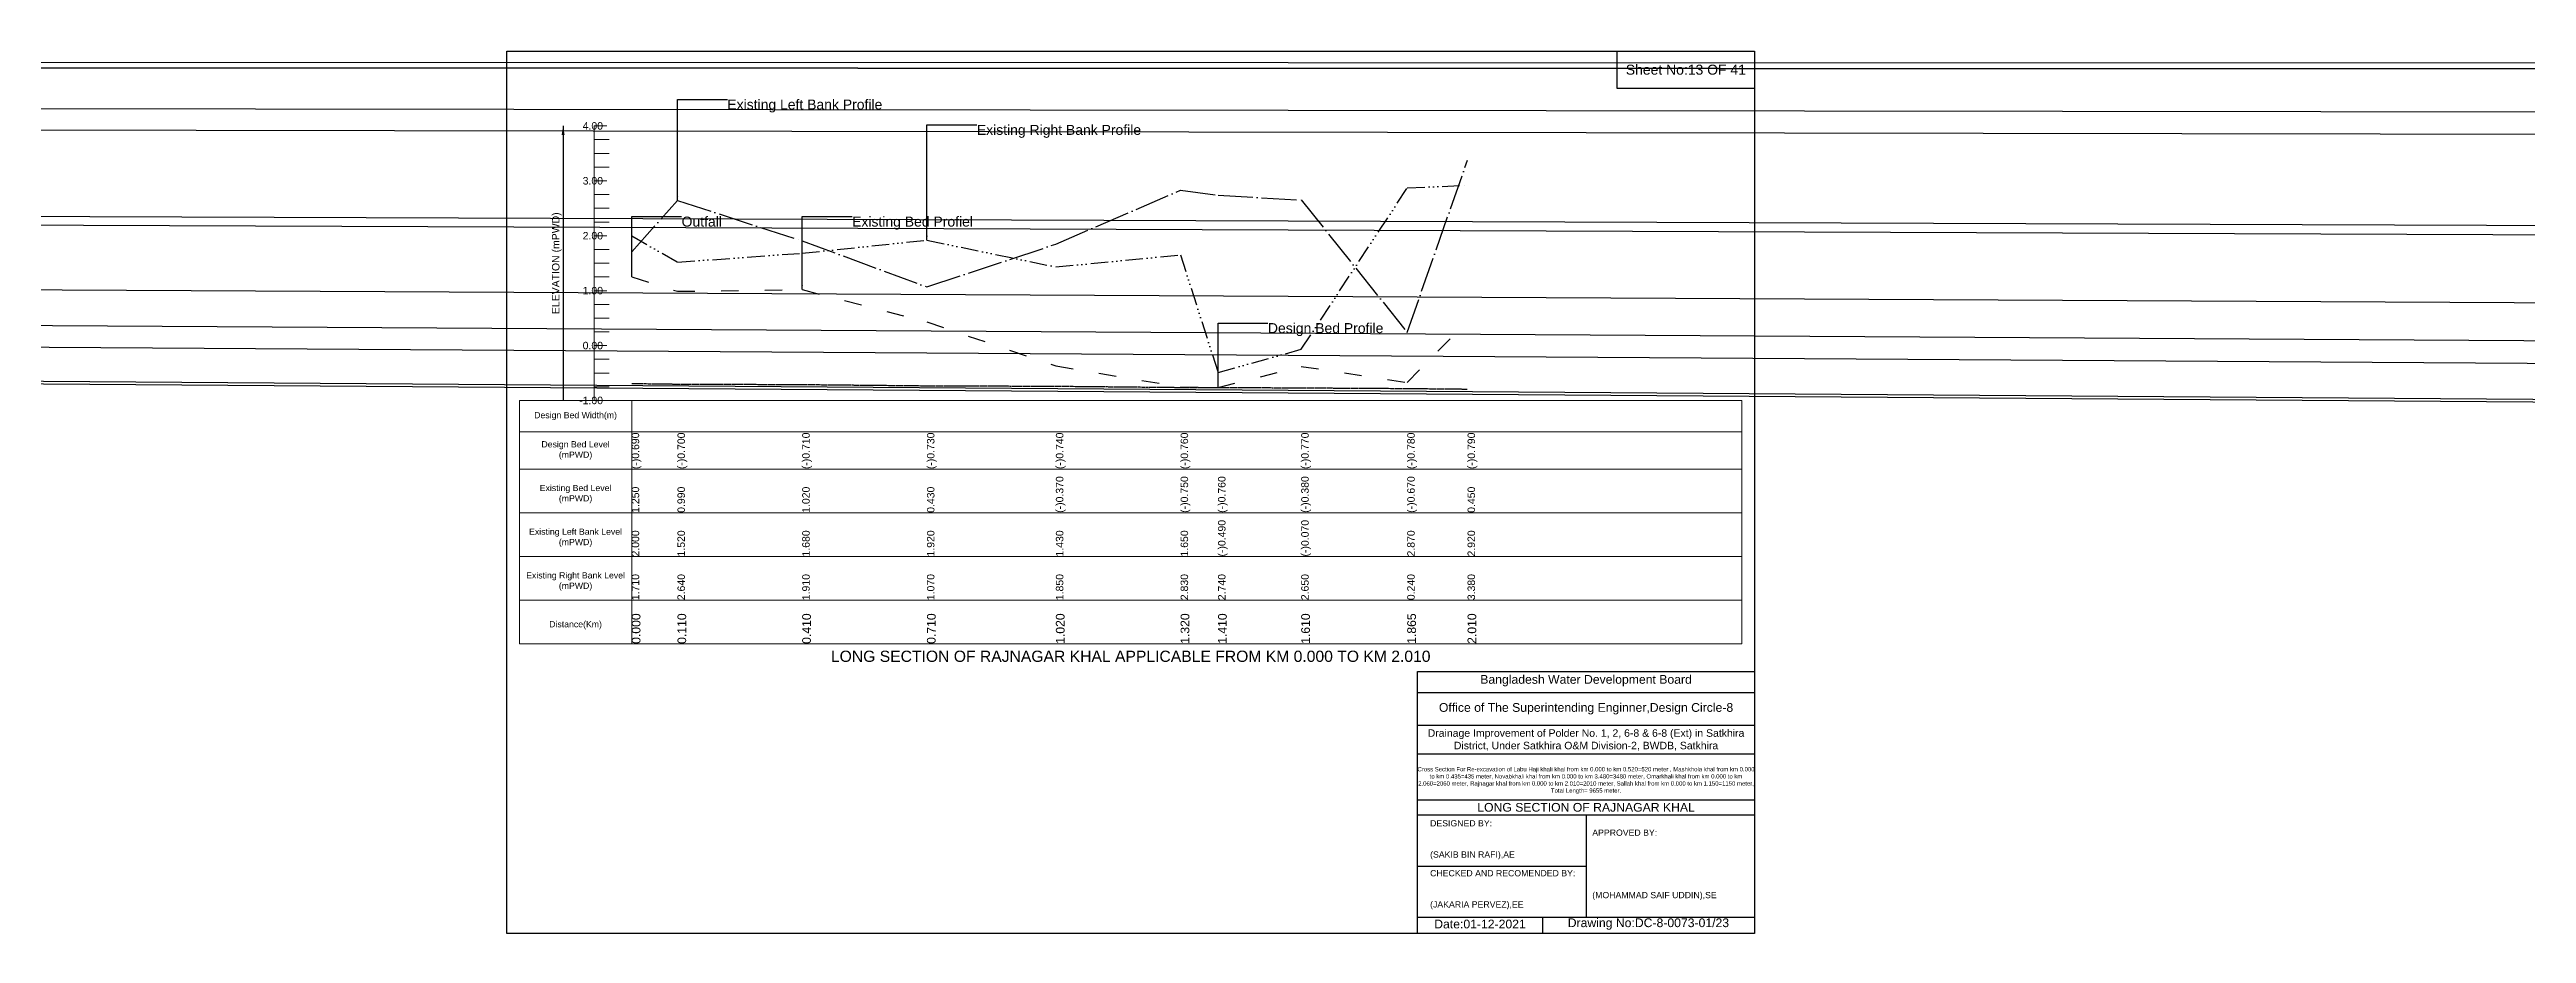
# Model space of a CAD drawing. Header units: inches. Extents: x 0 to 506000, y -4242 to 7.
# Drawn here: x 217800 to 229713, y -4242 to 7 of the extents above; entities that cross this region are included whole.
import ezdxf

# ---------------------------------------------------------------- set-up
doc = ezdxf.new("R2010")
doc.units = ezdxf.units.IN
doc.header["$LTSCALE"] = 7
doc.header["$MEASUREMENT"] = 0
for name, pattern in [('ACAD_ISO03W100', [30, 12, -18]), ('ACAD_ISO04W100', [30, 24, -3, 0, -3]), ('ACAD_ISO14W100', [24, 12, -3, 0, -3, 0, -3, 0, -3]), ('CENTER', [2, 1.25, -0.25, 0.25, -0.25])]:
    doc.linetypes.add(name, pattern=pattern)
for name, color, linetype, lineweight in [('Cross Section Labels', 7, 'Continuous', 9), ('Design Bed Level Long Section', 7, 'CENTER', 25), ('Existing Bed Level for Long Section', 7, 'ACAD_ISO03W100', 25), ('Existing Left Bank of Long section', 7, 'ACAD_ISO04W100', 25), ('Existing Right Bank of Long Section', 7, 'ACAD_ISO14W100', 25), ('Long Section Border', 7, 'Continuous', 9), ('Long Section Labels', 7, 'Continuous', 9), ('Vscale for Long Section', 7, 'Continuous', 9)]:
    doc.layers.add(name, color=color, linetype=linetype, lineweight=lineweight)
doc.styles.get("Standard").update_dxf_attribs({"font": 'arial.ttf'})
doc.dimstyles.get("Standard").update_dxf_attribs({"dimtxt": 0.18, "dimasz": 0.18, "dimexe": 0.18, "dimexo": 0.0625, "dimgap": 0.09, "dimtad": 0, "dimtih": 1, "dimtoh": 1, "dimdec": 4, "dimzin": 0, "dimdsep": 46, "dimtxsty": 'Standard', "dimcen": 0.09, "dimadec": 0, "dimazin": 0, "dimtfac": 1, "dimtdec": 4, "dimtofl": 0, "dimtmove": 0, "dimatfit": 3, "dimfxl": 1, "dimtolj": 1, "dimtzin": 0, "dimarcsym": 0})

msp = doc.modelspace()

# ---------------------------------------------------------------- linework, layer by layer
for points in [[(220000, 0), (226000, 0), (226000, -4242), (220000, -4242)], [(225340, 0), (226000, 0), (226000, -180), (225340, -180)]]:
    msp.add_lwpolyline(points, close=True)
for points in [[(224380, -4242), (224380, -2982), (226000, -2982)], [(224380, -3084), (226000, -3084)], [(224380, -3240), (226000, -3240)], [(224380, -3378), (226000, -3378)], [(224380, -3600), (226000, -3600)], [(224380, -3672), (226000, -3672)], [(225190, -3672), (225190, -4164)], [(224380, -3918), (225190, -3918)], [(224380, -4164), (226000, -4164)], [(224980, -4164), (224980, -4242)]]:
    msp.add_lwpolyline(points)
at = {"layer": 'Design Bed Level Long Section'}
msp.add_lwpolyline([(220600, -1598), (220820, -1601), (221420, -1603), (222020, -1609), (222640, -1611), (223240, -1617), (223420, -1617), (223820, -1619), (224330, -1622), (224620, -1625)], dxfattribs=at)
at = {"layer": 'Existing Bed Level for Long Section'}
msp.add_lwpolyline([(220600, -1086), (220820, -1155), (221420, -1147), (222020, -1302), (222640, -1514), (223240, -1614), (223420, -1617), (223820, -1516), (224330, -1593), (224620, -1297)], dxfattribs=at)
at = {"layer": 'Existing Left Bank of Long section'}
msp.add_lwpolyline([(220600, -965), (220820, -719), (221420, -912), (222020, -1134), (222640, -928), (223240, -669), (223420, -693), (223820, -716), (224330, -1353), (224620, -524)], dxfattribs=at)
at = {"layer": 'Existing Right Bank of Long Section'}
msp.add_lwpolyline([(220600, -888), (220820, -1015), (221420, -972), (222020, -909), (222640, -1038), (223240, -980), (223420, -1545), (223820, -1434), (224330, -658), (224620, -645)], dxfattribs=at)
at = {"layer": 'Long Section Border'}
msp.add_lwpolyline([(220060, -1680), (225940, -1680), (225940, -2850), (220060, -2850)], close=True, dxfattribs=at)
for points in [[(220600, -1680), (220600, -2850)], [(220060, -1830), (225940, -1830)], [(220060, -2010), (225940, -2010)], [(220060, -2220), (225940, -2220)], [(220060, -2430), (225940, -2430)], [(220060, -2640), (225940, -2640)]]:
    msp.add_lwpolyline(points, dxfattribs=at)
at = {"layer": 'Vscale for Long Section'}
for points in [[(220420, -1680), (220420, -1416), (220420, -1152), (220420, -888), (220420, -624), (220420, -360)], [(220420, -360), (220480, -360)], [(220420, -426), (220492, -426)], [(220420, -492), (220492, -492)], [(220420, -558), (220492, -558)], [(220420, -624), (220480, -624)], [(220420, -690), (220492, -690)], [(220420, -756), (220492, -756)], [(220420, -822), (220492, -822)], [(220420, -888), (220480, -888)], [(220420, -954), (220492, -954)], [(220420, -1020), (220492, -1020)], [(220420, -1086), (220492, -1086)], [(220420, -1152), (220480, -1152)], [(220420, -1218), (220492, -1218)], [(220420, -1284), (220492, -1284)], [(220420, -1350), (220492, -1350)], [(220420, -1416), (220480, -1416)], [(220420, -1482), (220492, -1482)], [(220420, -1548), (220492, -1548)], [(220420, -1614), (220492, -1614)], [(220420, -1680), (220480, -1680)]]:
    msp.add_lwpolyline(points, dxfattribs=at)

# ---------------------------------------------------------------- texts
at = {"attachment_point": 5}
for s, insert, char_height in [('Sheet No:13 OF 41', (225670, -90), 48), ('Bangladesh Water Development Board', (225190, -3027), 42), ('Office of The Superintending Enginner,Design Circle-8', (225190, -3162), 42)]:
    msp.add_mtext(s, dxfattribs=dict(at, insert=insert, char_height=char_height))
for s, insert, char_height, width, attachment_point in [('Drainage Improvement of Polder No. 1, 2, 6-8 & 6-8 (Ext) in Satkhira District, Under Satkhira O&M Division-2, BWDB, Satkhira', (225190, -3312), 36, 1680, 5), ('Cross Section For Re-excavation of Labu Haji khali khal from km 0.000 to km 0.520=520 meter , Mashkhola khal from km 0.000 to km 0.435=435 meter, Novabkhali khal from km 0.000 to km 3.480=3480 meter, Omarkhali khal from km 0.000 to km 2.060=2060 meter, Rajnagar khal from km 0.000 to km 2.010=2010 meter, Sallah khal from km 0.000 to km 1.150=1150 meter, Total Length= 9655 meter. ', (225190, -3507), 20.561, 1620, 5), ('LONG SECTION OF RAJNAGAR KHAL', (225190, -3636), 42, 1680, 5), ('DESIGNED BY:^J^J^J(SAKIB BIN RAFI),AE', (224440, -3792), 30, 840, 4), ('APPROVED BY:^J^J^J^J^J^J(MOHAMMAD SAIF UDDIN),SE', (225220, -3912), 30, 840, 4), ('CHECKED AND RECOMENDED BY:^J^J^J(JAKARIA PERVEZ),EE', (224440, -4032), 30, 840, 4), ('Drawing No:DC-8-0073-01/23', (225490, -4197), 42, 1320, 5), ('Date:01-12-2021', (224680, -4197), 42, 840, 5)]:
    msp.add_mtext(s, dxfattribs=dict(insert=insert, char_height=char_height, width=width, attachment_point=attachment_point))
at = {"layer": 'Long Section Border', "attachment_point": 5}
for s, insert, char_height in [('Design Bed Width(m)', (220330, -1755), 30), ('Design Bed Level^J(mPWD)', (220330, -1920), 30), ('Existing Bed Level^J(mPWD)', (220330, -2130), 30), ('Existing Left Bank Level^J(mPWD)', (220330, -2340), 30), ('Existing Right Bank Level^J(mPWD)', (220330, -2550), 30), ('Distance(Km)', (220330, -2760), 30), ('LONG SECTION OF RAJNAGAR KHAL APPLICABLE FROM KM 0.000 TO KM 2.010', (223000, -2910), 54)]:
    msp.add_mtext(s, dxfattribs=dict(at, insert=insert, char_height=char_height))
at = {"layer": 'Long Section Labels', "char_height": 48, "attachment_point": 1}
for s, insert in [('Existing Left Bank Profile', (221060, -233)), ('Existing Right Bank Profile', (222260, -355)), ('Outfall', (220840, -796)), ('Existing Bed Profiel', (221660, -796)), ('Design Bed Profile', (223660, -1308))]:
    msp.add_mtext(s, dxfattribs=dict(at, insert=insert))
at = {"layer": 'Vscale for Long Section', "char_height": 36, "attachment_point": 6}
for s, insert in [('4.00', (220462, -360)), ('3.00', (220462, -624)), ('2.00', (220462, -888)), ('1.00', (220462, -1152)), ('0.00', (220462, -1416)), ('-1.00', (220462, -1680))]:
    msp.add_mtext(s, dxfattribs=dict(at, insert=insert))
at = {"layer": 'Vscale for Long Section', "rotation": 90}
for s, insert, char_height, attachment_point in [('ELEVATION (mPWD)', (220240, -1020), 36, 5), ('(-)0.690', (220600, -2010), 36, 1), ('(-)0.700', (220820, -2010), 36, 1), ('(-)0.710', (221420, -2010), 36, 1), ('(-)0.730', (222020, -2010), 36, 1), ('(-)0.740', (222640, -2010), 36, 1), ('(-)0.760', (223240, -2010), 36, 1), ('(-)0.760', (223240, -2010), 36, 1), ('(-)0.770', (223820, -2010), 36, 1), ('(-)0.780', (224330, -2010), 36, 1), ('(-)0.790', (224620, -2010), 36, 1), ('1.250', (220600, -2220), 36, 1), ('0.990', (220820, -2220), 36, 1), ('1.020', (221420, -2220), 36, 1), ('0.430', (222020, -2220), 36, 1), ('(-)0.370', (222640, -2220), 36, 1), ('(-)0.750', (223240, -2220), 36, 1), ('(-)0.760', (223420, -2220), 36, 1), ('(-)0.380', (223820, -2220), 36, 1), ('(-)0.670', (224330, -2220), 36, 1), ('0.450', (224620, -2220), 36, 1), ('(-)0.490', (223420, -2430), 36, 1), ('(-)0.070', (223820, -2430), 36, 1), ('2.000', (220600, -2430), 36, 1), ('1.520', (220820, -2430), 36, 1), ('1.680', (221420, -2430), 36, 1), ('1.920', (222020, -2430), 36, 1), ('1.430', (222640, -2430), 36, 1), ('1.650', (223240, -2430), 36, 1), ('2.870', (224330, -2430), 36, 1), ('2.920', (224620, -2430), 36, 1), ('1.710', (220600, -2640), 36, 1), ('2.640', (220820, -2640), 36, 1), ('1.910', (221420, -2640), 36, 1), ('1.070', (222020, -2640), 36, 1), ('1.850', (222640, -2640), 36, 1), ('2.830', (223240, -2640), 36, 1), ('2.740', (223420, -2640), 36, 1), ('2.650', (223820, -2640), 36, 1), ('0.240', (224330, -2640), 36, 1), ('3.380', (224620, -2640), 36, 1), ('0.000', (220600, -2850), 42, 1), ('0.110', (220820, -2850), 42, 1), ('0.410', (221420, -2850), 42, 1), ('0.710', (222020, -2850), 42, 1), ('1.020', (222640, -2850), 42, 1), ('1.320', (223240, -2850), 42, 1), ('1.410', (223420, -2850), 42, 1), ('1.610', (223820, -2850), 42, 1), ('1.865', (224330, -2850), 42, 1), ('2.010', (224620, -2850), 42, 1)]:
    msp.add_mtext(s, dxfattribs=dict(at, insert=insert, char_height=char_height, attachment_point=attachment_point))

# ---------------------------------------------------------------- leaders
at = {"layer": 'Cross Section Labels', "annotation_type": 0, "has_hookline": 1, "hookline_direction": 0, "text_width": 497}
for points in [[(0, 0), (242808, -1783), (242988, -1783)], [(0, 0), (262714, -1592), (262894, -1592)], [(0, 0), (272532, -347), (272712, -347)], [(0, 0), (273030, -1989), (273210, -1989)], [(0, 0), (283272, -1851), (283452, -1851)], [(0, 0), (292196, -508), (292286, -114), (292330, -114)], [(0, 0), (323900, -1706), (324080, -1706)], [(0, 0), (403262, -146), (403442, -146)], [(0, 0), (413300, -154), (413480, -154)], [(0, 0), (412980, -1586), (413160, -1586)], [(0, 0), (443222, -1617), (443402, -1617)], [(0, 0), (452718, -111), (452897, -111)]]:
    msp.add_leader(points, dimstyle='Standard', override={"dimasz": 43.2}, dxfattribs=at)
at = {"layer": 'Long Section Labels', "annotation_type": 0, "has_hookline": 1, "hookline_direction": 0}
for points, text_width in [([(220820, -719), (220820, -233), (221060, -233)], 737), ([(222020, -909), (222020, -355), (222260, -355)], 782), ([(220600, -1086), (220600, -796), (220840, -796)], 186), ([(221420, -1147), (221420, -796), (221660, -796)], 571), ([(223420, -1617), (223420, -1308), (223660, -1308)], 547)]:
    msp.add_leader(points, dimstyle='Standard', override={"dimasz": 21.6}, dxfattribs=dict(at, text_width=text_width))
at = {"layer": 'Vscale for Long Section'}
msp.add_leader([(220270, -360), (220270, -1680)], dimstyle='Standard', override={"dimasz": 43.2}, dxfattribs=at)

doc.saveas('drawing.dxf')
